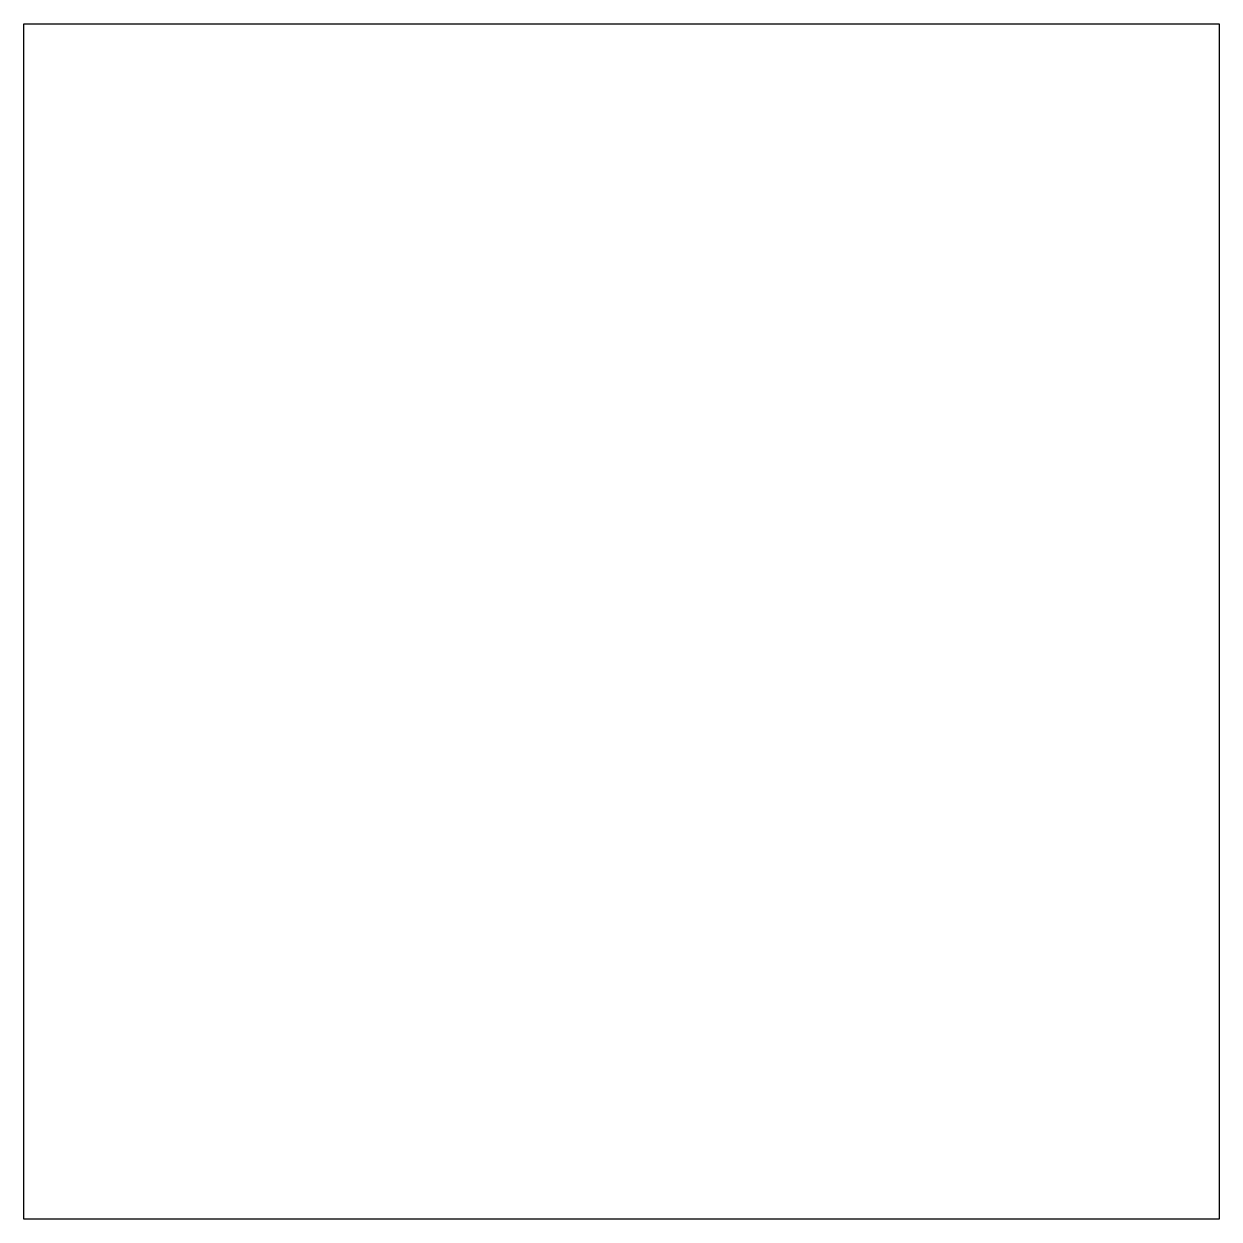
# Model space of a CAD drawing. Header units: inches. Extents: x -3.0604 to -2.9869, y 3.1459 to 3.2195.
import ezdxf

# ---------------------------------------------------------------- set-up
doc = ezdxf.new("R2010")
doc.units = ezdxf.units.IN
doc.header["$MEASUREMENT"] = 0
doc.header["$XCLIPFRAME"] = 2
doc.layers.add('Layer 1', color=7, linetype='Continuous')
picture_1 = doc.add_image_def('image1.bmp', size_in_pixel=(47, 47))

msp = doc.modelspace()

# ---------------------------------------------------------------- pictures from other files: only their frames are drawn
at = {"layer": 'Layer 1'}
image = msp.add_image(picture_1, insert=(-2.805925, -2.150244), size_in_units=(5.187591, 5.187591), dxfattribs=at)
image.set_boundary_path([(-2.805925, -2.150244), (-2.139264, -1.483583)])

doc.saveas('drawing.dxf')
